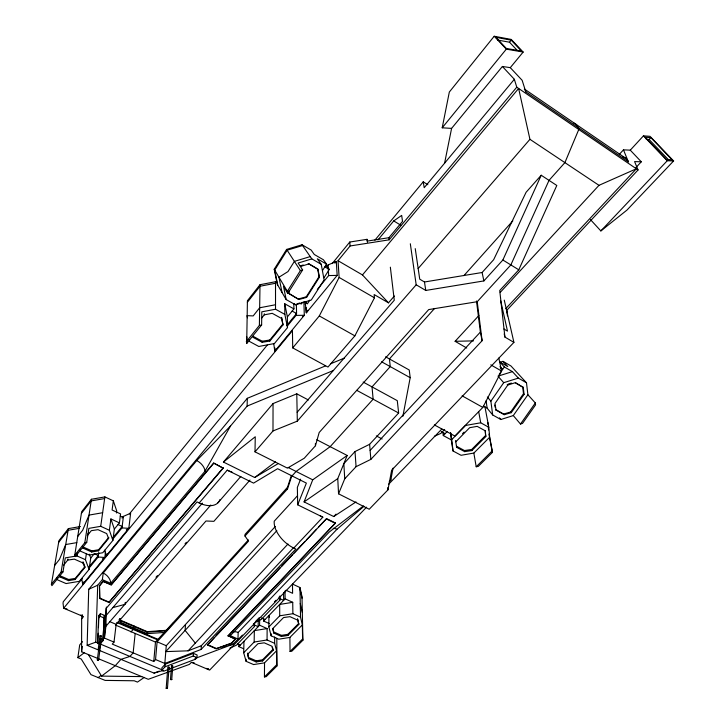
<?xml version="1.0" encoding="UTF-8"?>
<svg xmlns="http://www.w3.org/2000/svg" width="725" height="725" viewBox="0 0 725 725"><rect width="100%" height="100%" fill="white"/><g stroke="black" fill="none" stroke-linecap="round" stroke-linejoin="round"><path stroke-width="1.09" d="M298.818 624.461L297.585 619.014L298.818 624.461L287.907 635.444L281.418 636.478L273.823 633.097L272.926 628.421M276.542 650.805L264.543 662.849L264.435 676.923L266.211 676.643L276.868 666.067L276.542 650.805L274.639 643.32L274.639 636.994M274.775 347.828L274.766 351.154L304.292 315.303L303.92 302.207M366.56 507.165L209.634 670.108L191.346 662.351L189.433 664.381L148.281 679.298L81.59 651.775L81.662 618.787L82.269 614.664M285.985 590.25L292.601 593.304L292.483 584.06L299.96 587.531L300.531 617.183L302.325 624.941L289.891 637.42L278.726 639.196L271.141 635.825L271.141 633.75M573.91 123.141A37.256 15.071 -55.7 0 1 578.043 127.473L578.777 129.494L564.902 162.618L549.024 180.371L510.853 264.924L477.222 301.709L428.702 309.584L319.181 432.499L315.447 445.757L304.273 458.227L287.426 468.132L255.001 451.838L272.99 430.967L273.044 403.58L296.779 393.829L308.415 399.992M248.675 658.69L247.515 653.279L248.675 658.69L256.197 661.943L262.559 660.946L273.089 650.352L272.455 647.135M271.141 635.825L268.866 626.944L268.921 615.552L269.419 617.519M274.639 643.32L267.063 639.976L267.135 628.575L259.577 625.204L259.65 619.558M269.836 341.049L269.836 339.998L282.877 324.012L281.545 317.414L282.886 325.063L269.836 341.049L262.187 342.291L252.943 337.297L252.971 336.237L262.205 341.23L269.836 339.998M262.559 660.946L262.568 659.822L273.089 649.228M269.283 623.582L263.61 621.044L263.628 618.778M261.544 318.239L264.281 314.831L264.29 313.789M258.245 619.893L258.163 626.672L254.493 625.041M262.187 342.291L262.205 341.23M256.197 661.943L256.215 660.828L248.693 657.566M277.331 282.732L275.518 281.717L260.012 284.708L247.415 300.748L246.699 343.541L261.625 324.981L261.798 311.841L275.527 309.222L284.853 314.387L287.499 327.6L274.422 343.541L258.798 346.468L249.563 341.493L249.11 339.463M264.543 662.849L253.605 664.571L246.083 661.318L243.7 652.754L254.158 642.024L254.339 630.623L267.135 628.575M229.888 648.141L236.531 645.114L254.475 626.527L254.529 622.775M246.282 341.72L259.387 325.407L260.012 284.708M255.001 451.838L255.263 436.758L223.436 462.061L254.711 477.512L278.3 463.547M246.083 661.318L246.128 659.243M249.998 480.041L213.893 521.329L205.972 520.994L116.145 624.352L114.015 642.105L112.257 644.108L153.754 661.499L155.549 659.542L157.108 641.797L248.548 541.086L244.996 536.047L245.032 534.388L287.481 487.327L291.278 475.763M243.7 652.754L243.962 641.344M163.37 670.389L154.017 673.099L87.145 645.322L88.713 589.298L97.712 585.211L102.361 579.638L103.249 573.04L196.756 460.529L230.487 426.028L247.116 406.091L247.316 398.306L325.543 365.889M195.043 658.481L233.042 644.181L237.972 639.051L238.163 632.445L336.98 529.268L363.986 506.313M246.699 343.541L246.881 336.926M243.518 648.685L238.833 646.646L238.897 644.38M214.5 637.275L207.522 645.06L216.041 648.739L231.429 643.474L235.417 638.915L228.085 635.707L335.485 523.006L326.585 518.62L318.855 526.803M231.429 643.474L235.417 638.915M87.145 645.322L95.773 642.16L97.712 585.211M235.407 639.341L228.085 635.707M100.313 643.746L102.95 640.719L104.337 615.326L100.422 613.658L98.917 615.416L98.564 618.044L97.621 643.646L98.256 633.224M98.455 627.66L98.917 615.416M223.209 468.169L213.63 463.039L111.17 584.957L103.222 581.477L99.47 585.972L99.742 598.515L108.877 602.466L223.209 468.169L213.63 463.039M216.041 648.739L231.447 643.057M102.95 640.719L104.337 615.326M114.015 642.105L104.427 638.072L106.022 608.574L197.01 501.908L199.194 502.951A23.979 14.074 40 0 0 219.983 499.507M210.794 505.026L105.932 626.237L106.376 607.033M155.549 659.542L164.838 663.447L201.124 649.428L201.323 645.712L293.444 547.819M196.973 657.593L197.127 654.965L193.43 653.388L165.309 664.127L161.929 667.77L161.711 670.398L163.669 671.214L195.397 659.252L196.973 657.593L193.276 656.007L165.092 666.755L161.711 670.398M195.397 659.252L195.505 657.502M193.276 656.007L193.43 653.388M275.301 526.513L185.509 624.479L185.111 630.388L165.789 651.612L188.101 650.832L201.323 645.712M171.743 679.588L172.758 666.021L172.142 665.586L171.508 665.976L170.484 679.533L171.743 679.588L170.484 679.533M167.448 688.369L169.079 667.254L168.463 666.819L167.828 667.208L166.179 688.315L167.448 688.369L166.179 688.315M164.838 663.447L166.261 645.703L185.509 624.479M165.092 666.755L165.309 664.127M153.754 661.499L155.485 642.078L248.358 539.962M119.815 618.498L120.848 620.346L147.302 631.665L147.102 633.668L165.436 632.363M135.176 633.433L133.146 652.853L129.938 656.433L120.939 659.36L115.284 665.677L101.573 676.117L88.377 654.575M125.271 602.384L125.044 604.351L112.855 607.604M120.848 620.346L120.613 622.349L147.102 633.668M112.937 538.956L121.981 527.909L123.422 516.381L130.627 513.218L128.833 528.335L105.922 556.147L104.772 550.157M112.883 540.424L114.351 529.096L119.426 522.87L120.567 513.907L112.094 510.001L113.327 500.83L104.88 496.906L91.441 499.262L81.662 511.723L74.738 555.223L75.264 556.628L86.737 542.345L88.849 528.371L100.712 526.323L109.375 530.265L112.883 540.424L102.769 552.749L89.238 555.051L80.665 551.245L79.958 549.323M104.427 638.072L106.185 624.27M108.877 602.466L223.227 467.761M100.376 638.444L101.346 638.843L98.609 659.977L97.975 660.375L97.304 659.931L98.908 647.697M99.343 644.362L99.633 642.132M116.453 512.983L116.725 510.944L113.327 500.83M99.479 649.537L101.246 635.97L100.594 635.517L99.977 635.807L98.192 649.491L99.461 649.654L98.827 649.083L98.192 649.491M103.222 581.477L111.224 584.54M98.564 618.044L100.068 616.277L100.422 613.658M105.542 552.069L104.808 557.489L82.75 584.278L81.581 578.45M99.742 598.515L99.524 585.555L103.276 581.06M106.213 553.972L105.922 556.147L107.382 553.61M109.375 530.265L110.898 518.955L119.426 522.87M98.5 550.846L108.587 538.476L108.732 537.37L98.654 549.731L98.5 550.846L91.722 551.997L83.13 548.173L82.396 546.17M89.066 568.101L98.147 557.008L98.781 552.532M100.712 526.323L104.88 496.906M81.59 651.775L82.36 646.392M144.275 677.395L137.46 682.107L134.207 680.775L105.116 680.403L90.969 674.649L81.227 659.025L77.865 657.647L79.705 644.942L82.505 641.67M56.795 577.825L57.601 579.9L66.084 583.562L79.333 581.341L89.066 569.469L90.725 558.096L89.311 554.19M91.722 551.997L91.885 550.882L98.654 549.731M89.066 569.469L85.468 559.691L86.402 553.501M75.11 579.511L84.825 567.603L84.988 566.488L75.282 578.387L75.11 579.511L68.476 580.625L59.985 576.946L59.233 575.016M83.067 582.103L82.75 584.278L84.172 581.794M84.825 567.603L82.867 562.899L83.04 561.775M83.13 548.173L83.302 547.058L91.885 550.882M74.738 555.223L84.816 542.672L91.441 499.262M80.466 526.531L68.395 528.616L58.97 540.623L51.384 584.314L51.919 585.664L62.966 571.916L65.295 557.888L76.904 555.912L77.403 552.758M68.476 580.625L68.657 579.502L75.282 578.387M63.61 565.246L67.733 560.09L67.914 558.975M51.384 584.314L61.081 572.243L68.395 528.616M59.985 576.946L60.175 575.822L68.657 579.502M101.246 635.97L99.959 635.916M97.304 659.931L98.609 659.977M316.78 439.74L347.184 455.463L337.75 478.627L338.557 493.825L369.224 509.24L387.938 489.873L391.654 470.19L513.916 342.381L504.265 300.123M389.234 481.835L390.757 480.249L393.05 468.123M402.882 416.286L410.196 377.689L409.235 369.995L385.6 356.809M451.593 128.398L442.205 127.799L449.328 92.048L494.196 36.25L511.234 39.431L523.16 52.055L510.291 67.652L502.389 66.473L451.593 128.398L444.588 163.198M169.079 667.254L168.608 667.634M172.758 666.021L171.508 665.976M244.996 536.047L287.49 488.958L291.994 475.292M355.993 501.927L333.736 516.553L304.083 501.899L312.729 479.823L347.184 455.463M300.621 479.162L297.359 487.399L297.685 504.817L322.833 517.179L293.77 548.046A23.245 13.24 43.1 0 1 274.231 521.202L297.44 495.791M297.685 504.817L306.376 483.104L277.603 468.694L253.578 483.113L227.233 470.153L199.194 502.951M338.557 493.825L344.737 478.817L356.066 466.673L370.856 459.369L482.098 340.714L477.222 301.709M513.916 342.381L504.917 337.08L499.724 290.507L518.783 269.818L556.8 185.473L541.213 175.242L526.105 192.261L493.643 259.713L482.098 272.509L424.478 281.989L419.739 279.179L415.244 248.63M410.323 243.763L416.186 284.798L425.765 290.444L483.883 280.919L502.869 260.003L541.213 175.242M394.4 295.99L388.473 302.842L374.136 294.558L374.462 297.803L354.878 335.847L327.963 367.058L292.719 347.891L319.308 315.946L339.128 277.439L338.031 260.719L350.093 245.974L389.162 239.83L516.771 87.19L514.351 79.288L502.389 66.473M434.357 424.904L454.883 436.06L482.823 407.414L501.564 371.055L498.827 358.059M102.361 579.638L110.671 583.281L204.994 471.223L230.487 426.028M276.243 348.616L274.766 351.154L273.778 343.804M307.835 310.255L306.312 312.856L305.162 302.035M67.008 609.018L65.368 608.547M326.576 264.154L317.342 258.807L321.238 264.317L324.111 279.859L311.261 300.023L295.546 304.817L286.157 299.57L277.249 284.263L274.222 269.256L286.611 249.418L302.026 244.76L311.152 250.053L314.278 254.475L323.432 259.777L326.576 264.154L322.525 270.525M302.633 269.917L287.762 293.48L287.336 291.305L300.386 270.597L302.633 269.917L298.12 263.048L311.841 258.897L321.238 264.317M302.361 302.252L301.237 304.038L299.389 303.005M298.564 298.927L306.24 296.824L319.063 276.633L317.623 268.875L308.234 263.474L318.003 269.419L319.444 277.195L306.603 297.395L298.917 299.507L289.184 293.661L298.917 299.507M194.472 663.085L192.243 662.36M309.747 300.141L307.382 303.866L303.82 301.863M323.966 277.811L329.304 269.428L326.141 265.015M499.117 374.481L504.328 366.95L499.724 361.884L507.772 366.542L503.005 361.349L499.96 362.292M492.683 414.963L490.87 401.188L503.712 382.691L518.348 378.097L526.486 382.8L527.9 394.753L535.331 402.964L535.558 404.894L522.517 423.4L520.487 424.043L513.3 415.579L500.83 419.512L492.683 414.963L487.109 408.13L483.512 406.109M523.26 387.422L515.122 382.746L507.808 385.038L494.976 403.499L496.054 410.114L504.201 414.691L511.261 412.67L524.084 394.355L523.26 387.422L515.448 382.619M496.054 410.114L495.501 409.453L503.639 414.02L510.69 411.999L523.495 393.702L522.671 386.778M513.3 415.579L527.9 394.753M520.487 424.043L535.331 402.964M58.689 542.291L68.123 530.283L79.107 528.38M81.399 513.382L91.196 500.912L104.654 498.555M247.37 302.298L259.985 286.248L275.518 283.257M54.665 565.455L59.432 559.455L65.73 544.538L76.832 542.626M77.729 536.437L82.686 530.211L89.03 515.094L102.642 512.729M87.471 534.552L88.803 532.884M87.299 535.666L91.305 530.664L98.02 529.667L106.675 533.591L108.587 538.476M122.036 518.076L123.422 516.381M326.685 266.655L328.09 264.933L336.291 261.453L337.17 275.391L306.312 312.856L306.149 307.4M497.468 40.02L509.503 42.213L511.179 40.156L521.493 51.085L506.349 48.457L495.873 37.319L511.179 40.156M90.725 558.096L94.295 553.719L98.355 555.531L88.586 567.467M287.499 327.6L287.372 316.925L293.924 308.886L293.824 303.63M442.205 127.799L506.322 49.146L523.16 52.055M332.213 263.574L349.776 242.032L367.022 239.322L367.502 242.222M129.331 514.007L267.226 345.118M334.877 263.193L336.291 261.453M112.429 538.331L122.172 526.432L118.057 524.556M286.756 325.498L296.57 313.517L296.389 305.098L293.761 303.63M287.653 325.643L296.063 315.375L296.027 313.209M305.225 304.183L306.648 302.452M317.305 289.438L328.67 275.563L328.09 264.933M82.333 578.514L63.265 601.759L63.03 603.2L63.664 608.221L83.493 616.622L81.662 618.787M63.664 608.221L292.429 330.636L292.719 347.891M374.888 240.174L423.219 181.83L427.85 184.73M377.952 239.939L393.729 220.926L401.686 215.407L402.511 221.397L388.908 237.7L367.194 241.108L367.022 239.322M88.713 589.298L247.316 398.306M514.351 79.288L424.207 187.703L423.219 181.83M338.031 260.719L362.464 274.938L518.629 88.459L529.939 139.318L598.977 185.328L636.36 168.78L505.832 308.56M111.17 584.957L213.603 463.447M223.436 462.061L273.044 403.58M105.913 615.715L202.393 503.123M418.098 268.594L529.939 139.318M217.962 502.797L240.836 476.407M297.141 412.253L394.282 300.232L390.349 267.172M156.002 577.263L157.434 575.614M185.038 543.832L186.379 542.282M272.99 430.967L297.322 421.134L416.186 284.798M133.472 626.772L134.134 626.028L133.183 629.463L130.989 631.955M434.574 308.433L389.434 358.947L390.258 366.605L372.034 386.887L373.13 399.203L330.165 446.663L296.081 471.458L292.057 475.935M463.918 275.6L512.829 220.871M173.728 622.512L166.677 630.288L147.302 631.665M619.313 154.371L623.473 149.839L630.27 150.166L641.299 161.793L635.907 167.575M276.832 530.691L185.111 630.388L195.315 643.12M630.27 150.166L643.456 135.856L650.026 136.327L673.616 160.95L626.989 210.06L600.862 230.931L590.413 219.557M466.728 348.018L455.11 341.312L478.835 315.593M500.259 292.356L598.977 185.328M363.143 382.048L397.282 400.653L398.65 413.014L369.614 444.298L355.014 451.557L343.84 463.665L344.737 478.817M646.265 139.291L649.102 139.481L650.823 137.614L672.057 159.781L666.556 159.582L645.159 137.224L650.823 137.614M370.122 450.415L480.385 332.095L476.488 300.993M188.101 650.832L287.988 544.022M641.299 161.793L634.592 161.593L638.063 169.949L506.775 310.318L507.473 315.901M201.124 649.428L295.827 549.024L293.77 548.046M216.041 635.635L280.203 567.72M281.744 566.08L292.574 554.625M294.114 552.994L304.935 541.53M306.485 539.898L316.535 529.259M207.522 645.06L326.585 518.62M600.862 230.931L667.254 160.742L673.616 160.95M333.736 516.553L336.047 514.116M228.067 636.124L335.485 523.006M237.972 639.051L230.314 635.698L329.368 531.923L363.415 505.941M238.525 639.178L242.44 635.1M255.372 621.669L259.178 617.718M274.422 601.877L275.944 600.291M388.537 484.354L441.888 428.955M279.923 595.914L279.941 600.137L261.344 619.404L255.572 622.032M444.679 429.445L440.863 433.387L434.329 436.296M238.833 646.646L259.577 625.204M263.61 621.044L285.106 598.832L285.043 590.938M484.916 406.662L488.804 427.27L489.674 437.193L473.851 453.071L461.055 455.291L453.016 450.968L451.303 439.903L443.292 435.562L447.225 431.502M268.866 626.944L279.714 615.824L292.882 613.703L300.531 617.183M453.016 450.968L451.748 439.622L465.568 425.457L480.711 422.793L488.804 427.27M462.541 433.677L464.082 432.109M247.488 654.403L257.964 643.7L264.253 642.83L271.821 646.165L273.089 650.352M273.823 631.973L281.409 635.363L287.897 634.33L298.8 623.346M456.623 447.298L455.635 440.737L455.808 441.824L469.637 427.696L477.195 426.363L485.288 430.822L485.804 436.577L471.912 450.551L464.671 451.639L456.623 447.298L456.451 446.21L464.489 450.551L471.721 449.464L485.605 435.489L485.17 430.704M264.435 676.923L276.56 664.87M289.891 637.42L290.045 651.476L302.615 638.988L302.325 624.941M473.851 453.071L476.198 466.764L492.239 450.832L489.674 437.193M299.96 587.531L301.999 596.512L302.905 640.229L291.858 651.195L290.045 651.476M492.239 450.832L492.375 452.418L478.282 466.402L476.198 466.764M77.865 657.647L84.336 652.654M254.711 477.512L275.509 461.852M98.038 677.667L100.983 675.519M302.488 316.617L304.292 315.303L296.063 315.375M304.083 501.899L337.75 478.627M126.286 529.875L128.833 528.335L121.981 527.909M102.397 558.903L104.808 557.489L98.147 557.008M295.845 304.545L298.863 303.258M330.754 363.733L344.321 358.114M247.116 406.091L333.582 370.421M154.017 673.099L159.292 671.114M497.957 376.166L512.43 371.635L518.348 378.097M508.279 384.06L511.415 383.081M300.295 265.885L303.267 264.978M300.648 266.428L308.605 264.018M302.57 245.548L287.127 250.216L274.712 270.081L277.748 285.115M310.237 256.587L294.395 261.381L287.997 271.576L278.971 277.231L282.025 292.465M222.575 647.298L225.72 646.365M228.855 645.422L233.042 644.181M275.527 304.745L259.659 307.781L253.188 315.919L247.007 315.647L247.488 317.804M264.281 314.831L272.228 313.327L281.545 318.456M259.387 325.407L261.625 324.981M84.816 542.672L86.737 542.345M61.081 572.243L62.966 571.916M292.882 613.703L292.728 602.321L279.669 604.442L279.714 615.824M254.158 642.024L267.063 639.976M256.215 660.828L262.568 659.822M67.733 560.09L74.322 559.129L82.867 562.899M166.641 630.786L147.257 632.164L120.794 620.845L119.761 619.005M455.11 341.312L473.534 340.868M328.67 275.563L337.17 275.391M101.573 676.117L141.747 676.597M95.773 642.16L97.839 643.03M99.914 643.891L162.328 669.954M208.709 669.121L206.507 668.405L208.601 669.293M80.819 615.099L82.333 615.743M117.894 622.213L158.123 639.387M116.743 622.449L157.443 639.812M100.068 616.277L104.001 617.954M109.52 621.533L116.145 624.352M157.108 641.797L166.261 645.703M115.637 625.122L155.485 642.078M99.805 598.098L108.931 602.04M207.54 644.634L216.059 648.322M237.483 644.027L240.211 645.214M76.904 555.912L85.468 559.691M261.362 617.918L265.042 619.567M297.603 620.129L289.964 616.667L283.548 617.564L272.7 628.647L273.823 633.097M285.106 598.832L292.728 602.321M279.932 598.651L283.638 600.345L283.584 592.452M120.223 516.064L123.286 517.469M326.603 519.037L335.503 523.423M288.16 467.471L312.729 479.823M376.329 435.915L382.138 438.987M441.217 431.574L445.114 433.686M356.782 390.358L398.65 413.014M381.586 361.793L410.196 377.689M284.853 314.387L284.753 303.775L293.924 308.886M292.148 311.061L296.57 313.517M319.308 315.946L354.878 335.847M462.133 395.841L482.823 407.414M324.854 266.863L329.304 269.428M500.241 368.073L502.606 369.442L499.987 366.533M339.128 277.439L374.462 297.803M490.798 364.847L501.564 371.055M504.328 366.95L512.43 371.635M503.005 361.349L510.944 365.953L526.486 382.8M503.911 329.005L507.491 331.126L500.667 300.775M393.729 220.926L400.771 225.194M502.869 260.003L518.783 269.818M516.771 87.19L638.063 169.949M524.565 89.148L625.748 158.304M525.38 90.77A37.963 13.866 -56.5 0 1 525.77 91.776L628.367 161.838L623.473 149.839M649.102 139.481L668.785 160.044M643.456 135.856L667.254 160.742M509.503 42.213L516.862 50.016M494.196 36.25L506.322 49.146M510.291 67.652L522.163 80.33L525.77 91.776M362.464 274.938L388.473 302.842M523.495 393.702L524.084 394.355M507.237 384.395L507.808 385.038M498.673 376.982L503.712 382.691M510.69 411.999L511.261 412.67M503.639 414.02L504.201 414.691M487.381 397.001L490.87 401.188M499.471 417.854L500.83 419.512M302.026 244.76L311.841 258.897M317.623 268.875L318.003 269.419M319.063 276.633L319.444 277.195M286.611 249.418L300.386 270.597M306.24 296.824L306.603 297.395M274.222 269.256L287.336 291.305M287.762 293.48L283.502 286.293L286.157 299.57M119.063 619.585L120.613 622.349M83.429 562.718L84.598 565.545M253.424 623.69L254.475 626.527M110.898 518.955L114.351 529.096M278.998 597.128L279.941 600.137M302.615 638.988L302.905 640.229M288.795 291.051L289.529 294.232M300.268 603.49L302.325 612.48M299.987 589.198L302.035 598.179M504.201 333.853L504.917 337.08M482.098 272.509L483.883 280.919M480.385 332.095L482.098 340.714M284.753 303.775L287.372 316.925M488.94 434.121L492.375 452.418M485.605 435.489L485.804 436.577M478.708 411.809L480.711 422.793M471.721 449.464L471.912 450.551M494.785 405.039L495.139 407.251M464.489 450.551L464.671 451.639M450.723 433.006L451.748 439.622M424.478 281.989L425.765 290.444M442.812 432.281L443.292 435.562M486.131 400.78L487.109 408.13M506.403 309.167L506.802 312.339M388.908 237.7L389.162 239.83M450.506 432.707L451.303 439.903M390.558 478.273L390.757 480.249M387.73 487.662L387.938 489.873M487.925 422.63L488.115 424.714M488.297 426.808L488.568 429.943M369.614 444.298L370.856 459.369M349.776 242.032L350.093 245.974M355.014 451.557L356.066 466.673M315.366 443.609L315.447 445.757M296.779 393.829L297.322 421.134M287.481 487.327L287.49 488.958M287.897 634.33L287.907 635.444M282.877 324.012L282.886 325.063M281.409 635.363L281.418 636.478M276.832 638.281L276.868 666.067M275.518 281.717L275.527 309.222M196.756 460.529A10.703 6.199 39.5 0 1 204.994 471.223M103.249 573.04A9.96 6.679 38.9 0 1 110.671 583.281M232 472.066A24.469 13.712 40.1 0 1 227.233 470.153M524.311 89.13A37.963 13.866 -56.5 0 1 524.891 89.882M333.219 528.353A10.213 5.637 44.1 0 1 336.98 529.268M230.314 635.698A9.534 6.108 44.7 0 1 230.477 634.892M232.879 632.155A9.534 6.108 44.7 0 1 238.163 632.445M322.833 517.179A23.707 12.878 43 0 1 320.133 515.702M622.829 156.981A36.576 16.177 -54.9 0 1 628.367 161.838"/></g></svg>
